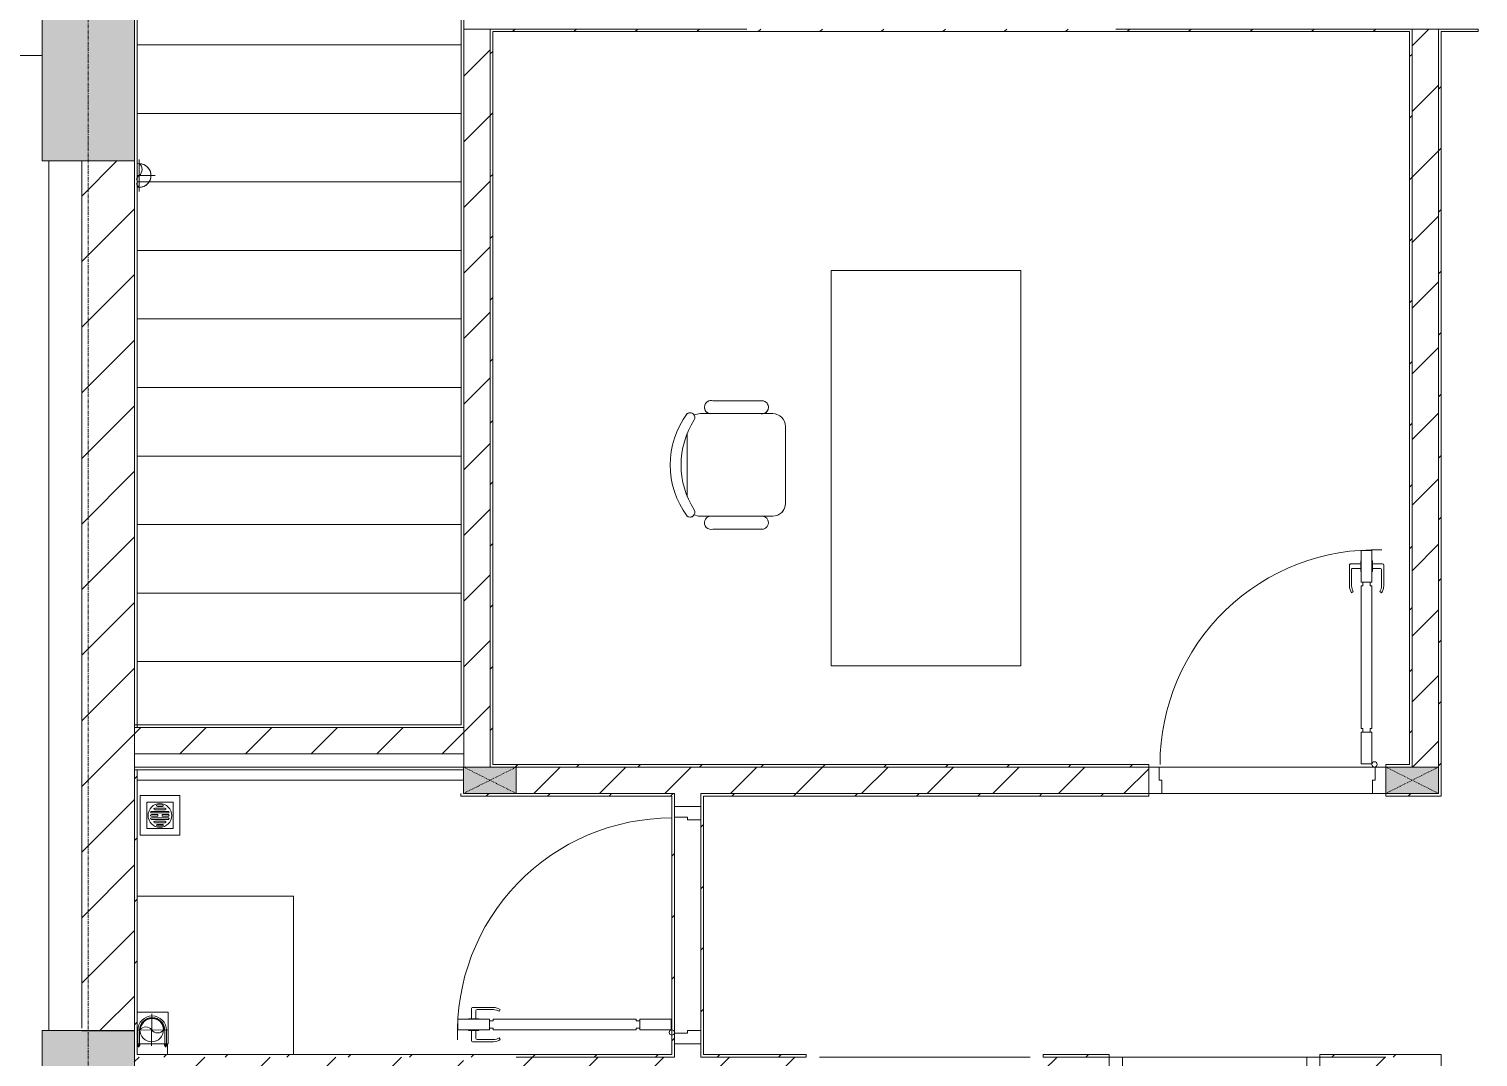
# Model space of a CAD drawing. Header units: millimetres. Extents: x 5356 to 209803, y -16346 to 109894.
# Drawn here: x 83328 to 88828, y 40437 to 44337 of the extents above; entities that cross this region are included whole.
import ezdxf

# ---------------------------------------------------------------- set-up
doc = ezdxf.new("R2010")
doc.units = ezdxf.units.MM
for name, pattern in [('Dash', [6, 3, -3]), ('Grid Line', [22.225, 12.7, -3.175, 3.175, -3.175]), ('IMPORT-CENTER _3_', [10.16, 6.35, -1.27, 1.27, -1.27])]:
    doc.linetypes.add(name, pattern=pattern)
for name, color, linetype, lineweight in [('0-1', 7, 'Continuous', 5), ('A-DETL-GENF-1', 9, 'Continuous', 9), ('A-DOOR-1', 9, 'Continuous', 9), ('A-FLOR-1', 9, 'Continuous', 9), ('A-WALL', 113, 'Continuous', 9), ('A-WALL-1', 253, 'Continuous', 18), ('A-WALL-2', 9, 'Continuous', 9), ('A-WALL-3', 113, 'Continuous', 18), ('A-WALL-PATT-1', 10, 'Continuous', 9), ('A-WALL-PATT-2', 9, 'Continuous', 9), ('A-WALL-PATT-3', 111, 'Continuous', 9), ('G-IMPT', 8, 'Continuous', 9), ('G-IMPT-1', 9, 'Continuous', 9), ('G-IMPT-2', 8, 'IMPORT-CENTER _3_', 9), ('I-FURN', 30, 'Continuous', 9), ('I-FURN-1', 9, 'Continuous', 9), ('I-WALL-1', 253, 'Continuous', 18), ('I-WALL-2', 9, 'Continuous', 9), ('M-EQPM', 50, 'Continuous', 9), ('S-BEAM-1', 9, 'Continuous', 9), ('S-COLS-1', 254, 'Continuous', 5), ('S-COLS-2', 253, 'Continuous', 18), ('S-COLS-3', 9, 'Continuous', 9), ('S-COLS-HDLN-1', 9, 'Dash', 9), ('S-GRID-1', 1, 'Grid Line', 9), ('S-STRS', 31, 'Continuous', 9)]:
    doc.layers.add(name, color=color, linetype=linetype, lineweight=lineweight)
pattern_1 = [(45, (0, 0), (-116.67262, 116.67262), [])]
pattern_2 = [(45, (0, 0), (-124.4508, 124.4508), [])]

# ---------------------------------------------------------------- blocks, each defined once
blk = doc.blocks.new('NCV_TKTC_KET CAU_rvt-1-TKCS_MB ĐỊNH VỊ MỐC TỌA ĐỘ CÔNG TRÌNH')
at = {"layer": 'S-COLS-1'}
for points in [[(83377.6, 43836.9), (83727.6, 43836.9), (83727.6, 44536.9), (83377.6, 44536.9)], [(83377.6, 39236.9), (83727.6, 39236.9), (83727.6, 40536.9), (83377.6, 40536.9), (83377.6, 39870.6)]]:
    blk.add_hatch(color=256, dxfattribs=at).paths.add_polyline_path(points)
at = {"layer": 'S-BEAM-1'}
for p, q in [((80552.3, 44236.9), (83377.6, 44236.9)), ((83402.6, 43836.9), (83402.6, 40536.9)), ((83737.6, 41487.4), (84977.2, 41487.4))]:
    blk.add_line(p, q, dxfattribs=at)
at = {"layer": 'S-COLS-2'}
for p, q in [((83377.6, 44536.9), (83377.6, 43836.9)), ((83727.6, 43836.9), (83727.6, 44536.9)), ((83377.6, 43836.9), (83727.6, 43836.9)), ((83727.6, 40536.9), (83377.6, 40536.9)), ((83377.6, 40536.9), (83377.6, 39236.9)), ((83727.6, 39236.9), (83727.6, 40536.9))]:
    blk.add_line(p, q, dxfattribs=at)
blk = doc.blocks.new('DOOR_CW_01 CANH MO-PANEL KINH - DIG_02-800x2200-CỬA NHÔM KÍNH-401063-TKCS_MB ĐỊNH VỊ MỐC TỌA ĐỘ CÔNG TRÌNH')
at = {"layer": 'A-DETL-GENF-1'}
for p, q in [((-347, -182), (-347, -62)), ((-347, -62), (-307, -62)), ((-307, -62), (-307, -182)), ((-307, -182), (-347, -182)), ((-347, -196), (-341, -196)), ((-347, -638), (-347, -196)), ((-341, -196), (-341, -182)), ((-341, -182), (-313, -182)), ((-313, -182), (-313, -196)), ((-307, -196), (-313, -196)), ((-307, -196), (-307, -638)), ((-392, -637), (-392, -716.5)), ((-384, -699.5), (-384, -637)), ((-383.9, -611.2), (-377.3, -615.8)), ((-347, -638), (-341, -638)), ((-307, -652), (-347, -652)), ((-347, -652), (-347, -772)), ((-341, -652), (-341, -638)), ((-313, -652), (-341, -652)), ((-307, -638), (-313, -638)), ((-313, -638), (-313, -652)), ((-307, -772), (-307, -652)), ((-270.1, -611.2), (-276.7, -615.8)), ((-270, -699.5), (-270, -637)), ((-262, -637), (-262, -716.5)), ((-349, -703.5), (-380, -703.5)), ((-349, -692.2), (-349, -731.8)), ((-347, -692.2), (-349, -692.2)), ((-347, -692.2), (-347, -731.8)), ((-307, -692.2), (-307, -731.8)), ((-307, -692.2), (-305, -692.2)), ((-305, -692.2), (-305, -731.8)), ((-305, -703.5), (-274, -703.5)), ((-349, -720.5), (-388, -720.5)), ((-349, -731.8), (-347, -731.8)), ((-305, -731.8), (-307, -731.8)), ((-305, -720.5), (-266, -720.5)), ((-347, -772), (-307, -772))]:
    blk.add_line(p, q, dxfattribs=at)
blk.add_circle((-357, -60), 10, dxfattribs=at)
for centre, radius, start, end in [((-357, -60), 714, 268, 0), ((-347, -637), 45, 145, 180), ((-347, -637), 37, 145, 180), ((-307, -637), 37, 0, 35), ((-307, -637), 45, 360, 35), ((-380, -699.5), 4, 180, 270), ((-274, -699.5), 4, 270, 0), ((-388, -716.5), 4, 180, 270), ((-266, -716.5), 4, 270, 0)]:
    blk.add_arc(centre, radius, start, end, dxfattribs=at)
at = {"layer": 'A-DOOR-1'}
for p, q in [((-400, -50), (-400, 50)), ((-400, 50), (-350, 50)), ((-350, 50), (-350, 0)), ((350, 0), (350, 50)), ((350, 50), (400, 50)), ((400, 50), (400, -50)), ((-360, -50), (-400, -50)), ((-360, 0), (-360, -50)), ((-350, 0), (-360, 0)), ((-357, -50), (-332, -50)), ((360, 0), (350, 0)), ((360, -50), (360, 0)), ((400, -50), (360, -50))]:
    blk.add_line(p, q, dxfattribs=at)
blk = doc.blocks.new('DOOR_CW_01 CANH MO-PANEL KINH - DIW_01-900x2200-CỬA GỖ VÂN LAMINATE-553375-TKCS_MB ĐỊNH VỊ MỐC TỌA ĐỘ CÔNG TRÌNH')
at = {"layer": 'A-DETL-GENF-1'}
for p, q in [((-397, -182), (-397, -62)), ((-397, -62), (-357, -62)), ((-357, -62), (-357, -182)), ((-357, -182), (-397, -182)), ((-397, -196), (-391, -196)), ((-397, -738), (-397, -196)), ((-391, -196), (-391, -182)), ((-391, -182), (-363, -182)), ((-363, -182), (-363, -196)), ((-357, -196), (-363, -196)), ((-357, -196), (-357, -738)), ((-433.9, -711.2), (-427.3, -715.8)), ((-320.1, -711.2), (-326.7, -715.8)), ((-442, -737), (-442, -816.5)), ((-434, -799.5), (-434, -737)), ((-397, -738), (-391, -738)), ((-357, -752), (-397, -752)), ((-397, -752), (-397, -872)), ((-391, -752), (-391, -738)), ((-363, -752), (-391, -752)), ((-357, -738), (-363, -738)), ((-363, -738), (-363, -752)), ((-357, -872), (-357, -752)), ((-320, -799.5), (-320, -737)), ((-312, -737), (-312, -816.5)), ((-399, -820.5), (-438, -820.5)), ((-399, -803.5), (-430, -803.5)), ((-399, -792.2), (-399, -831.8)), ((-397, -792.2), (-399, -792.2)), ((-397, -792.2), (-397, -831.8)), ((-357, -792.2), (-357, -831.8)), ((-357, -792.2), (-355, -792.2)), ((-355, -792.2), (-355, -831.8)), ((-355, -803.5), (-324, -803.5)), ((-355, -820.5), (-316, -820.5)), ((-399, -831.8), (-397, -831.8)), ((-397, -872), (-357, -872)), ((-355, -831.8), (-357, -831.8))]:
    blk.add_line(p, q, dxfattribs=at)
blk.add_circle((-407, -60), 10, dxfattribs=at)
for centre, radius, start, end in [((-407, -60), 814, 268, 0), ((-397, -737), 45, 145, 180), ((-357, -737), 45, 360, 35), ((-397, -737), 37, 145, 180), ((-357, -737), 37, 0, 35), ((-438, -816.5), 4, 180, 270), ((-430, -799.5), 4, 180, 270), ((-324, -799.5), 4, 270, 0), ((-316, -816.5), 4, 270, 0)]:
    blk.add_arc(centre, radius, start, end, dxfattribs=at)
at = {"layer": 'A-DOOR-1'}
for p, q in [((-450, -50), (-450, 50)), ((-450, 50), (-400, 50)), ((-400, 50), (-400, 0)), ((400, 0), (400, 50)), ((400, 50), (450, 50)), ((450, 50), (450, -50)), ((-410, -50), (-450, -50)), ((-410, 0), (-410, -50)), ((-400, 0), (-410, 0)), ((-407, -50), (-382, -50)), ((410, 0), (400, 0)), ((410, -50), (410, 0)), ((450, -50), (410, -50))]:
    blk.add_line(p, q, dxfattribs=at)
blk = doc.blocks.new('BAN LV A - BAN LV A_dwg_ban hoc2-348006-TKCS_MB ĐỊNH VỊ MỐC TỌA ĐỘ CÔNG TRÌNH')
at = {"layer": 'I-FURN'}
for p, q in [((-194.4, 388.8), (-194.4, 113.4)), ((145.8, 437.4), (-145.8, 437.4)), ((194.4, 113.4), (194.4, 388.8)), ((-243, 354.4), (-243, 162)), ((194.4, 351.4), (194.4, 150.8)), ((243.7, 162), (243.7, 354.4)), ((-120.5, 64.8), (120.5, 64.8))]:
    blk.add_line(p, q, dxfattribs=at)
at = {"layer": 'I-FURN', "flags": 128}
blk.add_lwpolyline([(-737.8, 610.5), (-737.8, 1330.5), (-154.9, 1330.5), (762.2, 1330.5), (762.2, 610.5)], close=True, dxfattribs=at)
at = {"layer": 'I-FURN'}
for centre, radius, start, end in [((-145.8, 388.8), 48.6, 90, 180), ((145.8, 388.8), 48.6, 360, 90), ((-218.7, 347.3), 25.3, 343.7398, 163.7398), ((219.4, 347.3), 25.3, 16.2602, 170.7054), ((-218.7, 154.9), 25.3, 163.7398, 16.2602), ((-145.8, 113.4), 48.6, 180, 207.5844), ((145.8, 113.4), 48.6, 332.4156, 0), ((219.4, 154.9), 25.3, 189.2946, 16.2602), ((-180.2, 75.4), 17.8, 57.9726, 216.6901), ((0, 324), 324, 233.1301, 306.8699), ((0, 359.3), 318.2, 237.5758, 302.4242), ((180.2, 75.4), 17.8, 323.3099, 122.0274)]:
    blk.add_arc(centre, radius, start, end, dxfattribs=at)
blk = doc.blocks.new('BAN LV A - BAN LV A_dwg-348005-TKCS_MB ĐỊNH VỊ MỐC TỌA ĐỘ CÔNG TRÌNH')
at = {"extrusion": (0, 0, -1), "zscale": -1, "rotation": 180}
blk.add_blockref('BAN LV A - BAN LV A_dwg_ban hoc2-348006-TKCS_MB ĐỊNH VỊ MỐC TỌA ĐỘ CÔNG TRÌNH', (-729, 1383.7), dxfattribs=at)
blk = doc.blocks.new('BAN LV A - BAN LV A-401069-TKCS_MB ĐỊNH VỊ MỐC TỌA ĐỘ CÔNG TRÌNH')
at = {"layer": 'I-FURN-1'}
for p, q in [((-8.8, -53.2), (1491.2, -53.2)), ((-8.8, -773.2), (-8.8, -53.2)), ((1491.2, -53.2), (1491.2, -773.2)), ((1491.2, -773.2), (-8.8, -773.2)), ((583.2, -946.3), (874.8, -946.3)), ((486, -1221.7), (486, -1029.3)), ((534.6, -1029.3), (534.6, -994.9)), ((923.4, -994.9), (923.4, -1032.3)), ((972.7, -1029.3), (972.7, -1221.7)), ((534.6, -1270.3), (534.6, -1235.9)), ((923.4, -1232.9), (923.4, -1270.3))]:
    blk.add_line(p, q, dxfattribs=at)
for centre, radius, start, end in [((583.2, -994.9), 48.6, 90, 180), ((874.8, -994.9), 48.6, 0, 90), ((510.3, -1036.4), 25.3, 16.2602, 163.7398), ((948.4, -1036.4), 25.3, 16.2602, 170.7054), ((510.3, -1228.8), 25.3, 163.7398, 343.7398), ((948.4, -1228.8), 25.3, 189.2946, 16.2602), ((548.9, -1308.3), 17.8, 119.404, 216.6901), ((583.2, -1270.3), 48.6, 180, 207.5844), ((729, -1059.7), 324, 233.1301, 306.8699), ((874.8, -1270.3), 48.6, 332.4156, 0), ((909.2, -1308.3), 17.8, 323.3099, 60.596)]:
    blk.add_arc(centre, radius, start, end, dxfattribs=at)
at = {"extrusion": (0, 0, -1), "zscale": -1, "rotation": 180}
blk.add_blockref('BAN LV A - BAN LV A_dwg-348005-TKCS_MB ĐỊNH VỊ MỐC TỌA ĐỘ CÔNG TRÌNH', (0, 0), dxfattribs=at)
blk = doc.blocks.new('MAY GIAT - MAY GIAT_dwg-348053-TKCS_MB ĐỊNH VỊ MỐC TỌA ĐỘ CÔNG TRÌNH')
at = {"layer": 'G-IMPT-1', "flags": 128}
blk.add_lwpolyline([(5, 596.6), (5, 2.3), (605, 2.3)], dxfattribs=at)
blk = doc.blocks.new('MAY GIAT - MAY GIAT-V156-TKCS_MB ĐỊNH VỊ MỐC TỌA ĐỘ CÔNG TRÌNH')
at = {"layer": 'I-FURN-1'}
for p, q in [((5, -2.3), (605, -2.3)), ((5, -596.6), (5, -2.3))]:
    blk.add_line(p, q, dxfattribs=at)
at = {"extrusion": (0, 0, -1), "zscale": -1, "rotation": 180}
blk.add_blockref('MAY GIAT - MAY GIAT_dwg-348053-TKCS_MB ĐỊNH VỊ MỐC TỌA ĐỘ CÔNG TRÌNH', (0, 0), dxfattribs=at)
blk = doc.blocks.new('G1_SOF - BO TRU - 100x200-V127-TKCS_MB ĐỊNH VỊ MỐC TỌA ĐỘ CÔNG TRÌNH')
at = {"layer": 'S-COLS-3'}
blk.add_hatch(color=256, dxfattribs=at).paths.add_polyline_path([(50, 100), (-50, 100), (-50, -100), (50, -100)])
at = {"layer": 'S-COLS-2'}
for p, q in [((-50, 100), (50, 100)), ((-50, -100), (-50, 100)), ((50, 100), (50, -100))]:
    blk.add_line(p, q, dxfattribs=at)
at = {"layer": 'S-COLS-HDLN-1'}
for p, q in [((50, -100), (-50, 100)), ((-50, -100), (50, 100))]:
    blk.add_line(p, q, dxfattribs=at)
blk = doc.blocks.new('G1_SOF - BO TRU - 100x200-V64-TKCS_MB ĐỊNH VỊ MỐC TỌA ĐỘ CÔNG TRÌNH')
at = {"layer": 'S-COLS-3'}
blk.add_hatch(color=256, dxfattribs=at).paths.add_polyline_path([(-50, -100), (50, -100), (50, 100), (-50, 100)])
at = {"layer": 'S-COLS-2'}
for p, q in [((-50, 100), (50, 100)), ((-50, -100), (-50, 100)), ((50, 100), (50, -100)), ((50, -100), (-50, -100))]:
    blk.add_line(p, q, dxfattribs=at)
at = {"layer": 'S-COLS-HDLN-1'}
for p, q in [((50, -100), (-50, 100)), ((-50, -100), (50, 100))]:
    blk.add_line(p, q, dxfattribs=at)
blk = doc.blocks.new('DOOR_CW_01 CANH MO-PANEL KINH - DIG_01-900x2200-CỬA NHÔM KÍNH-400868-TKCS_MB ĐỊNH VỊ MỐC TỌA ĐỘ CÔNG TRÌNH')
at = {"layer": 'A-DETL-GENF-1'}
for p, q in [((-399, 831.8), (-397, 831.8)), ((-399, 792.2), (-399, 831.8)), ((-397, 872), (-357, 872)), ((-397, 752), (-397, 872)), ((-397, 792.2), (-397, 831.8)), ((-357, 872), (-357, 752)), ((-357, 792.2), (-357, 831.8)), ((-355, 831.8), (-357, 831.8)), ((-355, 792.2), (-355, 831.8)), ((-442, 737), (-442, 816.5)), ((-399, 820.5), (-438, 820.5)), ((-434, 799.5), (-434, 737)), ((-399, 803.5), (-430, 803.5)), ((-397, 792.2), (-399, 792.2)), ((-357, 792.2), (-355, 792.2)), ((-355, 820.5), (-316, 820.5)), ((-355, 803.5), (-324, 803.5)), ((-320, 799.5), (-320, 737)), ((-312, 737), (-312, 816.5)), ((-433.9, 711.2), (-427.3, 715.8)), ((-357, 752), (-397, 752)), ((-397, 738), (-391, 738)), ((-397, 738), (-397, 196)), ((-363, 752), (-391, 752)), ((-391, 752), (-391, 738)), ((-363, 738), (-363, 752)), ((-357, 738), (-363, 738)), ((-357, 196), (-357, 738)), ((-320.1, 711.2), (-326.7, 715.8)), ((-397, 196), (-391, 196)), ((-357, 182), (-397, 182)), ((-397, 182), (-397, 62)), ((-391, 196), (-391, 182)), ((-391, 182), (-363, 182)), ((-357, 196), (-363, 196)), ((-363, 182), (-363, 196)), ((-357, 62), (-357, 182)), ((-397, 62), (-357, 62))]:
    blk.add_line(p, q, dxfattribs=at)
blk.add_circle((-407, 60), 10, dxfattribs=at)
for centre, radius, start, end in [((-407, 60), 814, 360, 92), ((-438, 816.5), 4, 90, 180), ((-430, 799.5), 4, 90, 180), ((-324, 799.5), 4, 360, 90), ((-316, 816.5), 4, 0, 90), ((-397, 737), 45, 180, 215), ((-397, 737), 37, 180, 215), ((-357, 737), 37, 325, 0), ((-357, 737), 45, 325, 0)]:
    blk.add_arc(centre, radius, start, end, dxfattribs=at)
at = {"layer": 'A-DOOR-1'}
for p, q in [((-410, 50), (-450, 50)), ((-450, 50), (-450, -50)), ((-410, 0), (-410, 50)), ((-400, 0), (-410, 0)), ((-407, 50), (-382, 50)), ((-400, -50), (-400, 0)), ((410, 0), (400, 0)), ((400, 0), (400, -50)), ((450, 50), (410, 50)), ((410, 50), (410, 0)), ((450, -50), (450, 50)), ((-450, -50), (-400, -50)), ((400, -50), (450, -50))]:
    blk.add_line(p, q, dxfattribs=at)
blk = doc.blocks.new('NCV_TKTC_TANG 1_rvt-1-TKCS_MB ĐỊNH VỊ MỐC TỌA ĐỘ CÔNG TRÌNH')
at = {"layer": 'A-WALL-PATT-1'}
h = blk.add_hatch(dxfattribs=at)
h.set_pattern_fill('FP_2', color=256, style=0, pattern_type=2)
h.set_pattern_definition(pattern_2)
h.paths.add_polyline_path([(84977.6, 41536.9), (85077.6, 41536.9), (85077.6, 44336.6), (84977.6, 44336.6), (84977.6, 41843.1)])
h = blk.add_hatch(dxfattribs=at)
h.set_pattern_fill('FP_2', color=256, style=0, pattern_type=2)
h.set_pattern_definition(pattern_2)
h.paths.add_polyline_path([(88577.6, 41536.9), (88677.6, 41536.9), (88677.6, 44336.6), (88577.6, 44336.6), (88577.6, 42829.4)])
h = blk.add_hatch(dxfattribs=at)
h.set_pattern_fill('FP_2', color=256, style=0, pattern_type=2)
h.set_pattern_definition(pattern_2)
h.paths.add_polyline_path([(87577.6, 41436.9), (87577.6, 41536.9), (85177.2, 41536.9), (85177.2, 41436.9), (86455.5, 41436.9)])
h = blk.add_hatch(dxfattribs=at)
h.set_pattern_fill('FP_2', color=256, style=0, pattern_type=2)
h.set_pattern_definition(pattern_2)
h.paths.add_polyline_path([(83727.6, 40336.9), (84977.2, 40336.9), (84977.2, 40436.9), (83727.2, 40436.9), (83727.2, 40336.9)])
h.paths.add_polyline_path([(87177.6, 40336.9), (87427.6, 40336.9), (87427.6, 40436.9), (87177.6, 40436.9), (87177.6, 40386.9)])
h.paths.add_polyline_path([(86277.6, 40336.9), (86277.6, 40436.9), (85177.2, 40436.9), (85177.2, 40336.9), (85245, 40336.9)])
h.paths.add_polyline_path([(88227.6, 40336.9), (88477.6, 40336.9), (88477.6, 40436.9), (88227.6, 40436.9), (88227.6, 40363.7)])
at = {"layer": 'A-WALL-PATT-2'}
h = blk.add_hatch(dxfattribs=at)
h.set_pattern_fill('FP_3', color=256, style=0, pattern_type=2)
h.set_pattern_definition(pattern_1)
h.paths.add_polyline_path([(85087.6, 41536.9), (85087.6, 44336.9), (85077.6, 44336.9), (85077.6, 41536.9)])
h = blk.add_hatch(dxfattribs=at)
h.set_pattern_fill('FP_3', color=256, style=0, pattern_type=2)
h.set_pattern_definition(pattern_1)
h.paths.add_polyline_path([(85245, 44326.9), (88577.6, 44326.9), (88577.6, 44336.9), (85087.6, 44336.9), (85087.6, 44326.9)])
h = blk.add_hatch(dxfattribs=at)
h.set_pattern_fill('FP_3', color=256, style=0, pattern_type=2)
h.set_pattern_definition(pattern_1)
h.paths.add_polyline_path([(88687.6, 41436.9), (88687.6, 44336.9), (88677.6, 44336.9), (88677.6, 41436.9)])
h = blk.add_hatch(dxfattribs=at)
h.set_pattern_fill('FP_3', color=256, style=0, pattern_type=2)
h.set_pattern_definition(pattern_1)
h.paths.add_polyline_path([(88827.6, 44326.9), (88827.6, 44336.9), (88687.6, 44336.9), (88687.6, 44326.9)])
h.paths.add_polyline_path([(91567.6, 44326.9), (91577.6, 44326.9), (91577.6, 44336.9), (91327.6, 44336.9), (91327.6, 44326.9)])
h = blk.add_hatch(dxfattribs=at)
h.set_pattern_fill('FP_3', color=256, style=0, pattern_type=2)
h.set_pattern_definition(pattern_1)
h.paths.add_polyline_path([(88567.6, 41536.9), (88577.6, 41536.9), (88577.6, 44326.9), (88567.6, 44326.9), (88567.6, 41546.9)])
h = blk.add_hatch(dxfattribs=at)
h.set_pattern_fill('FP_3', color=256, style=0, pattern_type=2)
h.set_pattern_definition(pattern_1)
h.paths.add_polyline_path([(83727.6, 40446.9), (83737.6, 40446.9), (83737.6, 41526.9), (83727.6, 41526.9), (83727.6, 40856.9)])
h = blk.add_hatch(dxfattribs=at)
h.set_pattern_fill('FP_3', color=256, style=0, pattern_type=2)
h.set_pattern_definition(pattern_1)
h.paths.add_polyline_path([(88477.6, 41536.9), (88567.6, 41536.9), (88567.6, 41546.9), (88477.6, 41546.9)])
h.paths.add_polyline_path([(85087.6, 41536.9), (87577.6, 41536.9), (87577.6, 41546.9), (85087.6, 41546.9)])
h = blk.add_hatch(dxfattribs=at)
h.set_pattern_fill('FP_3', color=256, style=0, pattern_type=2)
h.set_pattern_definition(pattern_1)
h.paths.add_polyline_path([(84977.2, 41426.9), (85767.6, 41426.9), (85767.6, 41436.9), (84967.2, 41436.9), (84967.2, 41426.9)])
h = blk.add_hatch(dxfattribs=at)
h.set_pattern_fill('FP_3', color=256, style=0, pattern_type=2)
h.set_pattern_definition(pattern_1)
h.paths.add_polyline_path([(85777.6, 40436.9), (85777.6, 41436.9), (85767.6, 41436.9), (85767.6, 40436.9)])
h = blk.add_hatch(dxfattribs=at)
h.set_pattern_fill('FP_3', color=256, style=0, pattern_type=2)
h.set_pattern_definition(pattern_1)
h.paths.add_polyline_path([(87569.6, 41426.9), (87577.6, 41426.9), (87577.6, 41436.9), (85877.6, 41436.9), (85877.6, 41426.9), (86455.5, 41426.9)])
h.paths.add_polyline_path([(88687.6, 41426.9), (88687.6, 41436.9), (88477.6, 41436.9), (88477.6, 41426.9), (88677.6, 41426.9)])
h = blk.add_hatch(dxfattribs=at)
h.set_pattern_fill('FP_3', color=256, style=0, pattern_type=2)
h.set_pattern_definition(pattern_1)
h.paths.add_polyline_path([(85887.6, 40446.9), (85887.6, 41426.9), (85877.6, 41426.9), (85877.6, 40446.9)])
h = blk.add_hatch(dxfattribs=at)
h.set_pattern_fill('FP_3', color=256, style=0, pattern_type=2)
h.set_pattern_definition(pattern_1)
h.paths.add_polyline_path([(83727.6, 40436.9), (85767.6, 40436.9), (85767.6, 40446.9), (83727.6, 40446.9)])
h = blk.add_hatch(dxfattribs=at)
h.set_pattern_fill('FP_3', color=256, style=0, pattern_type=2)
h.set_pattern_definition(pattern_1)
h.paths.add_polyline_path([(87427.6, 40436.9), (87427.6, 40446.9), (87177.6, 40446.9), (87177.6, 40436.9)])
h.paths.add_polyline_path([(88677.6, 40436.9), (88677.6, 40446.9), (88227.6, 40446.9), (88227.6, 40436.9), (88577.6, 40436.9)])
h.paths.add_polyline_path([(86277.6, 40436.9), (86277.6, 40446.9), (85877.6, 40446.9), (85877.6, 40436.9)])
h = blk.add_hatch(dxfattribs=at)
h.set_pattern_fill('FP_3', color=256, style=0, pattern_type=2)
h.set_pattern_definition(pattern_1)
h.paths.add_polyline_path([(88687.6, 36737.8), (88687.6, 40446.9), (88677.6, 40446.9), (88677.6, 36737.8)])
at = {"layer": 'A-FLOR-1'}
for p, q in [((87617.6, 41536.9), (88437.6, 41536.9)), ((88437.6, 41536.9), (87617.6, 41536.9)), ((88427.6, 41436.9), (87627.6, 41436.9)), ((87627.6, 41436.9), (88427.6, 41436.9)), ((87127.6, 40436.9), (86327.6, 40436.9)), ((88177.6, 40436.9), (87477.6, 40436.9))]:
    blk.add_line(p, q, dxfattribs=at)
at = {"layer": 'A-WALL-1'}
for p, q in [((84977.6, 44336.6), (84977.6, 41536.9)), ((85077.6, 44336.6), (84977.6, 44336.6)), ((85077.6, 41536.9), (85077.6, 44336.6)), ((88677.6, 44336.6), (88577.6, 44336.6)), ((88577.6, 44336.6), (88577.6, 41536.9)), ((88677.6, 41536.9), (88677.6, 44336.6)), ((85177.2, 41436.9), (85777.6, 41436.9))]:
    blk.add_line(p, q, dxfattribs=at)
at = {"layer": 'A-WALL-2'}
for p, q in [((85177.2, 41536.9), (87577.6, 41536.9)), ((87577.6, 41536.9), (85177.2, 41536.9)), ((87617.6, 41536.9), (88437.6, 41536.9)), ((87577.6, 41436.9), (85877.6, 41436.9)), ((85877.6, 41436.9), (87577.6, 41436.9)), ((88427.6, 41436.9), (87627.6, 41436.9)), ((85177.2, 40436.9), (85767.6, 40436.9)), ((85877.6, 40436.9), (86277.6, 40436.9)), ((86277.6, 40436.9), (85877.6, 40436.9)), ((87177.6, 40436.9), (87427.6, 40436.9)), ((87427.6, 40436.9), (87177.6, 40436.9)), ((87477.6, 40436.9), (88177.6, 40436.9)), ((88227.6, 40436.9), (88477.6, 40436.9)), ((88477.6, 40436.9), (88227.6, 40436.9))]:
    blk.add_line(p, q, dxfattribs=at)
at = {"layer": 'I-WALL-1'}
for p, q in [((85087.6, 44336.9), (85077.6, 44336.9)), ((85077.6, 44336.9), (85077.6, 41536.9)), ((86052.6, 44336.9), (85087.6, 44336.9)), ((88577.6, 44336.9), (87452.6, 44336.9)), ((88577.6, 44326.9), (88577.6, 44336.9)), ((88687.6, 44336.9), (88677.6, 44336.9)), ((88677.6, 44336.9), (88677.6, 41536.9)), ((88827.6, 44336.9), (88687.6, 44336.9)), ((88827.6, 44326.9), (88827.6, 44336.9)), ((85087.6, 41546.9), (85087.6, 44326.9)), ((85087.6, 44326.9), (88567.6, 44326.9)), ((88567.6, 44326.9), (88567.6, 41546.9)), ((88577.6, 41536.9), (88577.6, 44326.9)), ((88687.6, 41436.9), (88687.6, 44326.9)), ((88687.6, 44326.9), (88827.6, 44326.9)), ((83727.6, 41526.9), (83727.6, 40446.9)), ((83737.6, 41526.9), (83727.6, 41526.9)), ((83737.6, 40446.9), (83737.6, 41526.9)), ((87577.6, 41546.9), (85087.6, 41546.9)), ((87577.6, 41536.9), (87577.6, 41546.9)), ((88567.6, 41546.9), (88477.6, 41546.9)), ((88477.6, 41546.9), (88477.6, 41536.9)), ((84967.2, 41436.9), (84967.2, 41426.9)), ((84967.2, 41426.9), (85767.6, 41426.9)), ((85767.6, 41436.9), (85177.2, 41436.9)), ((85777.6, 41436.9), (85767.6, 41436.9)), ((85767.6, 41426.9), (85767.6, 40446.9)), ((85777.6, 41386.9), (85777.6, 41436.9)), ((85877.6, 41436.9), (85877.6, 41426.9)), ((85877.6, 41426.9), (85877.6, 41386.9)), ((85887.6, 41426.9), (87577.6, 41426.9)), ((85887.6, 40446.9), (85887.6, 41426.9)), ((87577.6, 41426.9), (87577.6, 41436.9)), ((88477.6, 41436.9), (88477.6, 41426.9)), ((88477.6, 41426.9), (88687.6, 41426.9)), ((88687.6, 41426.9), (88687.6, 41436.9)), ((85777.6, 40526.9), (85777.6, 41346.9)), ((85877.6, 41336.9), (85877.6, 40536.9)), ((85777.6, 40436.9), (85777.6, 40486.9)), ((85877.6, 40486.9), (85877.6, 40446.9)), ((83727.6, 40446.9), (83727.6, 40436.9)), ((85767.6, 40446.9), (83737.6, 40446.9)), ((85767.6, 40436.9), (85777.6, 40436.9)), ((85877.6, 40446.9), (85877.6, 40436.9)), ((86277.6, 40446.9), (85887.6, 40446.9)), ((86277.6, 40436.9), (86277.6, 40446.9)), ((87427.6, 40446.9), (87177.6, 40446.9)), ((87177.6, 40446.9), (87177.6, 40436.9)), ((87427.6, 40436.9), (87427.6, 40446.9)), ((88677.6, 40446.9), (88227.6, 40446.9)), ((88227.6, 40446.9), (88227.6, 40436.9)), ((88687.6, 40446.9), (88677.6, 40446.9)), ((88687.6, 36747.8), (88687.6, 40446.9))]:
    blk.add_line(p, q, dxfattribs=at)
at = {"layer": 'I-WALL-2'}
for p, q in [((83727.6, 41536.9), (84977.2, 41536.9)), ((84977.2, 41526.9), (83737.6, 41526.9))]:
    blk.add_line(p, q, dxfattribs=at)
at = {"layer": 'A-DOOR-1'}
for name, p, rotation in [('DOOR_CW_01 CANH MO-PANEL KINH - DIW_01-900x2200-CỬA GỖ VÂN LAMINATE-553375-TKCS_MB ĐỊNH VỊ MỐC TỌA ĐỘ CÔNG TRÌNH', (88027.6, 41486.9), 180), ('DOOR_CW_01 CANH MO-PANEL KINH - DIG_01-900x2200-CỬA NHÔM KÍNH-400868-TKCS_MB ĐỊNH VỊ MỐC TỌA ĐỘ CÔNG TRÌNH', (85827.6, 40936.9), 90.00000000000144)]:
    blk.add_blockref(name, p, dxfattribs=dict(at, rotation=rotation))
blk.add_blockref('DOOR_CW_01 CANH MO-PANEL KINH - DIG_02-800x2200-CỬA NHÔM KÍNH-401063-TKCS_MB ĐỊNH VỊ MỐC TỌA ĐỘ CÔNG TRÌNH', (87827.6, 40386.9), dxfattribs=at)
at = {"layer": 'I-FURN-1'}
for name, p, rotation in [('BAN LV A - BAN LV A-401069-TKCS_MB ĐỊNH VỊ MỐC TỌA ĐỘ CÔNG TRÌNH', (87145.3, 43412.2), 270.0000000000002), ('MAY GIAT - MAY GIAT-V156-TKCS_MB ĐỊNH VỊ MỐC TỌA ĐỘ CÔNG TRÌNH', (84334.2, 41051.9), 270)]:
    blk.add_blockref(name, p, dxfattribs=dict(at, rotation=rotation))
at = {"layer": 'S-COLS-3', "rotation": 270.0000000000011}
for name, p in [('G1_SOF - BO TRU - 100x200-V64-TKCS_MB ĐỊNH VỊ MỐC TỌA ĐỘ CÔNG TRÌNH', (85077.2, 41486.9)), ('G1_SOF - BO TRU - 100x200-V127-TKCS_MB ĐỊNH VỊ MỐC TỌA ĐỘ CÔNG TRÌNH', (88577.6, 41486.9))]:
    blk.add_blockref(name, p, dxfattribs=at)
blk = doc.blocks.new('TKTC_XREF_251221_MB TANG 1 - TKTC_XREF_260130_MB TANG 1_dwg_CUM U_DN100-4202112-TKCS_MB ĐỊNH VỊ MỐC TỌA ĐỘ CÔNG TRÌNH')
at = {"layer": 'G-IMPT'}
blk.add_hatch(color=256, dxfattribs=at).paths.add_polyline_path([(0, 61), (0, 57), (14.8, 55.1), (28.5, 49.4), (40.3, 40.3), (49.4, 28.5), (55.1, 14.8), (57, 0), (55.1, -14.8), (49.4, -28.5), (40.3, -40.3), (28.5, -49.4), (14.8, -55.1), (0, -57), (0, -61), (15.8, -58.9), (30.5, -52.8), (43.1, -43.1), (52.8, -30.5), (58.9, -15.8), (61, 0), (58.9, 15.8), (52.8, 30.5), (43.1, 43.1), (30.5, 52.8), (15.8, 58.9)])
for p, q in [((-79.1, 66.6), (-79.1, 63.4)), ((-76.6, 66.6), (-76.6, 63.4)), ((-74.6, 66.6), (-74.6, 63.4)), ((-72.7, 69.3), (-72.7, 60.7)), ((-66.9, 67.9), (-71.7, 67.9)), ((-66.9, 62.1), (-71.7, 62.1)), ((-65, 69), (0, 69)), ((-79.1, -63.4), (-79.1, -66.6)), ((-76.6, -63.4), (-76.6, -66.6)), ((-74.6, -63.4), (-74.6, -66.6)), ((-72.7, -60.7), (-72.7, -69.3)), ((-66.9, -62.1), (-71.7, -62.1)), ((-66.9, -67.9), (-71.7, -67.9)), ((-65, -69), (0, -69))]:
    blk.add_line(p, q, dxfattribs=at)
at = {"layer": 'G-IMPT', "flags": 128}
for points in [[(-71.7, 59.2), (-66.9, 59.2), (-66.9, 70.8), (-71.7, 70.8)], [(-66.9, 70.8), (-66.9, 72.7), (-65, 72.7), (-65, 57.3), (-66.9, 57.3), (-66.9, 59.2)], [(-72.7, 67.6), (-78.1, 67.6), (-78.1, 62.4), (-72.7, 62.4)], [(-65, 61), (0, 61), (0, 57)], [(-72.7, -62.4), (-78.1, -62.4), (-78.1, -67.6), (-72.7, -67.6)], [(-71.7, -70.8), (-66.9, -70.8), (-66.9, -59.2), (-71.7, -59.2)], [(-66.9, -59.2), (-66.9, -57.3), (-65, -57.3), (-65, -72.7), (-66.9, -72.7), (-66.9, -70.8)], [(-65, -61), (0, -61), (0, -57)]]:
    blk.add_lwpolyline(points, dxfattribs=at)
at = {"layer": 'G-IMPT'}
for centre, radius, start, end in [((-71.1, 69.3), 1.56, 112.61986, 247.38014), ((-78.1, 66.6), 0.96, 90, 180), ((-78.1, 63.4), 0.96, 180, 270), ((-67.9, 65), 4.8, 143.1301, 216.8699), ((-71.1, 60.7), 1.56, 112.61986, 247.38014), ((0, 0), 69, 270, 90), ((0, 0), 61, 270, 90), ((0, 0), 57, 270, 90), ((-78.1, -63.4), 0.96, 90, 180), ((-78.1, -66.6), 0.96, 180, 270), ((-71.1, -60.7), 1.56, 112.61986, 247.38014), ((-67.9, -65), 4.8, 143.1301, 216.8699), ((-71.1, -69.3), 1.56, 112.61986, 247.38014)]:
    blk.add_arc(centre, radius, start, end, dxfattribs=at)
blk = doc.blocks.new('TKTC_XREF_251221_MB TANG 1 - TKTC_XREF_260130_MB TANG 1_dwg_$cc-V258-TKCS_MB ĐỊNH VỊ MỐC TỌA ĐỘ CÔNG TRÌNH')
at = {"layer": 'G-IMPT'}
blk.add_circle((0, 0), 0.5, dxfattribs=at)
for centre, radius, start, end in [((0, 0), 0.5, 90, 270), ((0.188, 0.25), 0.313, 126.8699, 233.1301), ((-0.188, -0.25), 0.313, 306.8699, 53.1301)]:
    blk.add_arc(centre, radius, start, end, dxfattribs=at)
at = {"layer": 'G-IMPT-2'}
for p, q in [((0, -0.673), (0, 0.62)), ((-0.673, 0), (0.673, 0))]:
    blk.add_line(p, q, dxfattribs=at)
blk = doc.blocks.new('TKTC_XREF_251221_MB TANG 1 - TKTC_XREF_260130_MB TANG 1_dwg_THU NUOC - THU NUOC-444531-TKCS_MB TẦNG 1-4202124-TKCS_MB ĐỊNH VỊ MỐC TỌA ĐỘ CÔNG TRÌNH')
at = {"layer": 'M-EQPM'}
for p, q in [((-23.3, 10.8), (40.9, 10.8)), ((40.9, 4.8), (-23.3, 4.8)), ((-11, 23.3), (28.5, 23.3)), ((28.5, 17.3), (-11, 17.3)), ((-1.1, 35.6), (18.5, 35.6)), ((18.5, 29.6), (-1.1, 29.6)), ((-23.3, -13.6), (40.9, -13.6)), ((40.9, -19.6), (-23.3, -19.6)), ((-11, -26.1), (28.5, -26.1)), ((28.5, -32.1), (-11, -32.1)), ((-1.1, -38.5), (18.5, -38.5)), ((18.5, -44.5), (-1.1, -44.5))]:
    blk.add_line(p, q, dxfattribs=at)
at = {"layer": 'M-EQPM', "flags": 128}
for points in [[(83.7, -79.4), (83.7, 70.6), (-66.3, 70.6), (-66.3, -79.4)], [(58.7, -54.4), (58.7, 45.6), (-41.3, 45.6), (-41.3, -54.4)]]:
    blk.add_lwpolyline(points, close=True, dxfattribs=at)
for points in [[(-23.3, -1.2), (0.7, -1.2), (0.7, -7.2), (-23.3, -7.2)], [(40.9, -7.2), (16.7, -7.2), (16.7, -1.2), (40.9, -1.2)]]:
    blk.add_lwpolyline(points, dxfattribs=at)
at = {"layer": 'M-EQPM'}
for centre, radius, start, end in [((8.7, -4.4), 45, 360, 180), ((8.7, -4.4), 45, 360, 180), ((-23.3, 7.8), 3, 90, 270), ((-11, 20.3), 3, 90, 270), ((-1.1, 32.6), 3, 90, 270), ((18.5, 32.6), 3, 270, 90), ((28.5, 20.3), 3, 270, 90), ((40.9, 7.8), 3, 270, 90), ((8.7, -4.4), 45, 180, 360), ((8.7, -4.4), 45, 180, 360), ((-23.3, -4.2), 3, 90, 270), ((-23.3, -16.6), 3, 90, 270), ((-11, -29.1), 3, 90, 270), ((-1.1, -41.5), 3, 90, 270), ((18.5, -41.5), 3, 270, 90), ((28.5, -29.1), 3, 270, 90), ((40.9, -4.2), 3, 270, 90), ((40.9, -16.6), 3, 270, 90)]:
    blk.add_arc(centre, radius, start, end, dxfattribs=at)
blk = doc.blocks.new('TKTC_XREF_251221_MB TANG 1 - TKTC_XREF_260130_MB TANG 1_dwg_$cc-V333-TKCS_MB ĐỊNH VỊ MỐC TỌA ĐỘ CÔNG TRÌNH')
at = {"layer": 'G-IMPT'}
for centre, radius, start, end in [((0, 0), 0.5, 80.07721, 279.15902), ((0, 0), 0.5, 90, 270), ((0.188, 0.25), 0.313, 126.8699, 233.1301), ((-0.188, -0.25), 0.313, 15.86253, 53.1301), ((-0.188, -0.25), 0.312, 306.8699, 343.71778)]:
    blk.add_arc(centre, radius, start, end, dxfattribs=at)
at = {"layer": 'G-IMPT-2'}
for p, q in [((0, -0.673), (0, 0.673)), ((-0.673, 0), (0.089, 0))]:
    blk.add_line(p, q, dxfattribs=at)
blk = doc.blocks.new('TKTC_XREF_251221_MB TANG 1 - TKTC_XREF_260130_MB TANG 1_dwg-4202109-TKCS_MB ĐỊNH VỊ MỐC TỌA ĐỘ CÔNG TRÌNH')
at = {"layer": 'G-IMPT', "flags": 128}
for points in [[(-119414.1, -360739.7), (-119296.3, -360739.7), (-119296.3, -360859.7), (-119414.1, -360859.7)], [(-119414.1, -360859.7), (-119298.3, -360859.7), (-119298.3, -360899.7)]]:
    blk.add_lwpolyline(points, dxfattribs=at)
at = {"extrusion": (0, 0, -1)}
for name, p, xscale, yscale, zscale, rotation in [('TKTC_XREF_251221_MB TANG 1 - TKTC_XREF_260130_MB TANG 1_dwg_$cc-V333-TKCS_MB ĐỊNH VỊ MỐC TỌA ĐỘ CÔNG TRÌNH', (119406.1, -357565.5), 90.00000000005068, 90.00000000005068, -90.00000000005069, 0.3740267799372842), ('TKTC_XREF_251221_MB TANG 1 - TKTC_XREF_260130_MB TANG 1_dwg_$cc-V258-TKCS_MB ĐỊNH VỊ MỐC TỌA ĐỘ CÔNG TRÌNH', (119358.3, -360806.9), 90.00000000005063, 90.00000000005063, -90.00000000005063, 270.3740267799378)]:
    blk.add_blockref(name, p, dxfattribs=dict(at, xscale=xscale, yscale=yscale, zscale=zscale, rotation=rotation))
at = {"extrusion": (0, 0, -1), "zscale": -1}
blk.add_blockref('TKTC_XREF_251221_MB TANG 1 - TKTC_XREF_260130_MB TANG 1_dwg_THU NUOC - THU NUOC-444531-TKCS_MB TẦNG 1-4202124-TKCS_MB ĐỊNH VỊ MỐC TỌA ĐỘ CÔNG TRÌNH', (119318.4, -359988.7), dxfattribs=at)
at = {"xscale": 0.789473684210524, "yscale": 0.789473684210524, "zscale": 0.789473684210524, "rotation": 89.99999999844344}
blk.add_blockref('TKTC_XREF_251221_MB TANG 1 - TKTC_XREF_260130_MB TANG 1_dwg_CUM U_DN100-4202112-TKCS_MB ĐỊNH VỊ MỐC TỌA ĐỘ CÔNG TRÌNH', (-119356.5, -360808.4), dxfattribs=at)
blk = doc.blocks.new('TKTC_XREF_251221_MB TANG 1 - TKTC_XREF_251221_MB TANG 1-2038492-TKCS_MB ĐỊNH VỊ MỐC TỌA ĐỘ CÔNG TRÌNH')
blk.add_blockref('TKTC_XREF_251221_MB TANG 1 - TKTC_XREF_260130_MB TANG 1_dwg-4202109-TKCS_MB ĐỊNH VỊ MỐC TỌA ĐỘ CÔNG TRÌNH', (169499.1, 384109.7))

msp = doc.modelspace()

# ---------------------------------------------------------------- hatches: boundary and pattern name
at = {"layer": 'A-WALL-PATT-3'}
h = msp.add_hatch(dxfattribs=at)
h.set_pattern_fill('FP_1', color=256, style=0, pattern_type=2)
h.set_pattern_definition(pattern_2)
h.paths.add_polyline_path([(83527.6, 40535.7), (83727.6, 40535.7), (83727.6, 43836.9), (83527.6, 43836.9), (83527.6, 40536.9)])
h = msp.add_hatch(dxfattribs=at)
h.set_pattern_fill('FP_1', color=256, style=0, pattern_type=2)
h.set_pattern_definition(pattern_2)
h.paths.add_polyline_path([(84977.6, 41587.4), (84977.6, 41687.4), (83727.6, 41687.4), (83727.6, 41587.4), (84034.6, 41587.4)])

# ---------------------------------------------------------------- linework, layer by layer
at = {"layer": 'A-WALL'}
for p, q in [((83527.6, 43836.9), (83527.6, 40546.9)), ((83727.6, 41687.4), (84977.6, 41687.4))]:
    msp.add_line(p, q, dxfattribs=at)
at = {"layer": 'A-WALL-3'}
for p, q in [((83727.6, 44536.9), (83727.6, 43831.9)), ((83737.6, 43831.9), (83737.6, 44546.9)), ((84967.6, 44546.9), (84967.6, 41697.4)), ((84977.6, 41587.4), (84977.6, 44536.9)), ((83727.6, 43836.9), (83527.6, 43836.9)), ((83727.6, 43836.9), (83727.6, 40535.7)), ((83737.6, 41687.4), (83737.6, 43831.9)), ((84967.6, 41697.4), (83727.6, 41697.4)), ((83727.6, 41587.4), (84977.6, 41587.4)), ((83527.6, 40536.9), (83527.6, 40535.7)), ((83527.6, 40535.7), (83727.6, 40535.7))]:
    msp.add_line(p, q, dxfattribs=at)
at = {"layer": 'S-GRID-1'}
msp.add_line((83552.6, 20960.6), (83552.6, 80482.7), dxfattribs=at)
at = {"layer": 'S-STRS'}
for p, q in [((83737.6, 44276.9), (84967.6, 44276.9)), ((83737.6, 44016.9), (84967.6, 44016.9)), ((83737.6, 43756.9), (84967.6, 43756.9)), ((83737.6, 43496.9), (84967.6, 43496.9)), ((83737.6, 43236.9), (84967.6, 43236.9)), ((83737.6, 42976.9), (84967.6, 42976.9)), ((83737.6, 42716.9), (84967.6, 42716.9)), ((83737.6, 42456.9), (84967.6, 42456.9)), ((83737.6, 42196.9), (84967.6, 42196.9)), ((83737.6, 41936.9), (84967.6, 41936.9))]:
    msp.add_line(p, q, dxfattribs=at)

# ---------------------------------------------------------------- block references
at = {"layer": '0-1'}
for name in ['NCV_TKTC_KET CAU_rvt-1-TKCS_MB ĐỊNH VỊ MỐC TỌA ĐỘ CÔNG TRÌNH', 'NCV_TKTC_TANG 1_rvt-1-TKCS_MB ĐỊNH VỊ MỐC TỌA ĐỘ CÔNG TRÌNH']:
    msp.add_blockref(name, (0, 0), dxfattribs=at)
at = {"layer": 'M-EQPM'}
msp.add_blockref('TKTC_XREF_251221_MB TANG 1 - TKTC_XREF_251221_MB TANG 1-2038492-TKCS_MB ĐỊNH VỊ MỐC TỌA ĐỘ CÔNG TRÌNH', (33652.6, 17236.9), dxfattribs=at)

doc.saveas('drawing.dxf')
